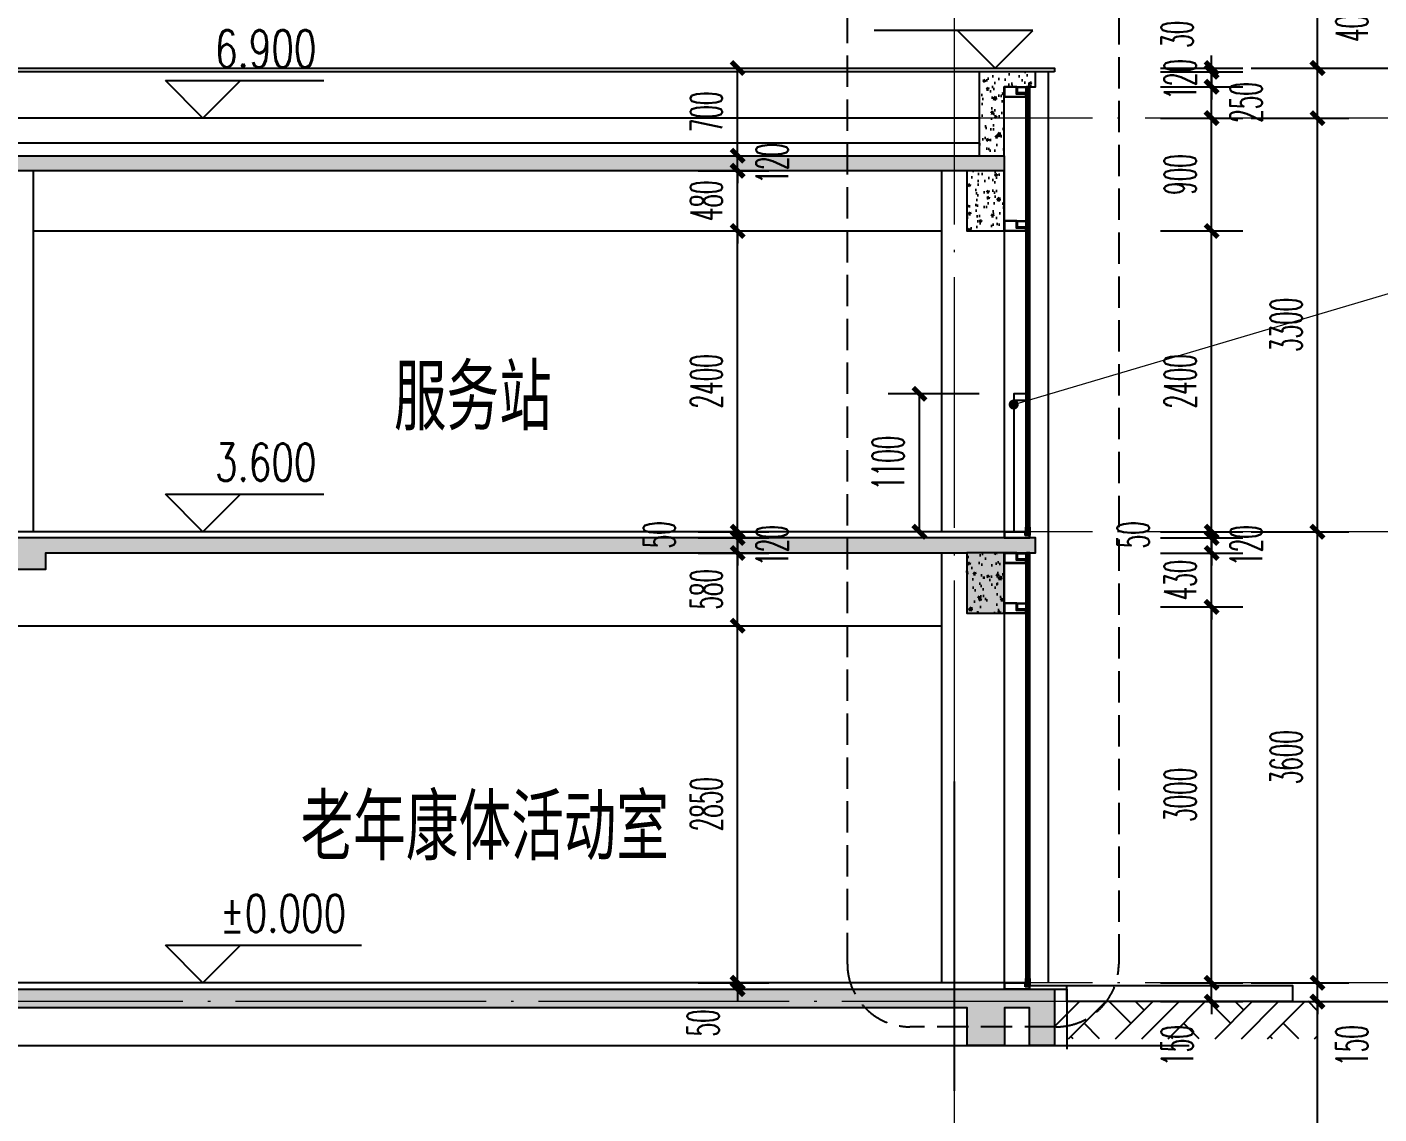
# Model space of a CAD drawing. Header units: millimetres. Extents: x -13830 to 215738, y -24143 to 193994.
# Drawn here: x 41776 to 52567, y 12931 to 21604 of the extents above; entities that cross this region are included whole.
import ezdxf

# ---------------------------------------------------------------- set-up
doc = ezdxf.new("R2010")
doc.units = ezdxf.units.MM
doc.header["$LTSCALE"] = 100
for name, pattern in [('CENTER2', [28.575, 19.05, -3.175, 3.175, -3.175]), ('DASH', [0.35, 0.25, -0.1]), ('DOTE', [2.42, 2, -0.2, 0.02, -0.2])]:
    doc.linetypes.add(name, pattern=pattern)
doc.layers.get('0').update_dxf_attribs({"linetype": 'CONTINUOUS'})
doc.layers.get('DEFPOINTS').update_dxf_attribs({"linetype": 'CONTINUOUS'})
for name, color, linetype, lineweight in [('A-_ANOTGRID_E-', 8, 'CENTER2', 5), ('DIM_LEAD', 3, 'CONTINUOUS', 13), ('Sales Gallery  Section A$0$A-_WALLSTRU_E-', 92, 'CONTINUOUS', 35)]:
    doc.layers.add(name, color=color, linetype=linetype, lineweight=lineweight)
for name, color, linetype in [('A-_WIND----_E-', 4, 'CONTINUOUS'), ('AXIS', 3, 'CONTINUOUS'), ('DIM_ELEV', 3, 'CONTINUOUS'), ('DIM_IDEN', 3, 'CONTINUOUS'), ('DIM_SYMB', 3, 'CONTINUOUS'), ('MCST ELevations 1S$0$D-METAL', 74, 'CONTINUOUS'), ('MCST Section A$0$A-_WIND----_E-', 4, 'CONTINUOUS'), ('MCST Section B$0$A-_WIND----_E-', 4, 'CONTINUOUS'), ('PUB_DIM', 3, 'CONTINUOUS'), ('PUB_HATCH', 8, 'CONTINUOUS'), ('PUB_TEXT', 7, 'CONTINUOUS'), ('RAIL', 163, 'CONTINUOUS'), ('WALL', 2, 'CONTINUOUS')]:
    doc.layers.add(name, color=color, linetype=linetype)
doc.styles.add('_TCH_DIM', font='SIMPLEX', dxfattribs={"bigfont": 'GBCBIG'})
doc.styles.add('DIM_FONT_T3', font='SIMPLEX', dxfattribs={"width": 0.494118, "bigfont": 'GBCBIG'})
doc.styles.add('HZTXT', font='tjromans.shx', dxfattribs={"width": 0.8, "bigfont": 'hztxt.shx'})
doc.dimstyles.new('_TCH_ARCH&&100', dxfattribs={"dimtxt": 255, "dimasz": 100, "dimexe": 250, "dimexo": 300, "dimgap": 122.5, "dimtad": 1, "dimdec": 0, "dimzin": 0, "dimdsep": 46, "dimtxsty": 'DIM_FONT_T3', "dimblk": 'ARCHTICK', "dimcen": 0.09, "dimclrt": 7, "dimazin": 0, "dimtfac": 1, "dimtdec": 0, "dimtix": 1, "dimtmove": 2, "dimatfit": 3, "dimldrblk": 'ARCHTICK', "dimfxl": 1, "dimtolj": 1, "dimtzin": 0, "dimarcsym": 0})

# ---------------------------------------------------------------- blocks, each defined once
blk = doc.blocks.new('_ArchTick')
at = {"color": 0, "linetype": 'ByBlock', "const_width": 0.4}
blk.add_lwpolyline([(-0.5, -0.5), (0.5, 0.5)], dxfattribs=at)
blk = doc.blocks.new('*D53')
at = {"layer": 'DEFPOINTS', "color": 0, "transparency": 16777216}
for p in [(51865, 21277), (53326, 21277), (51865, 13827)]:
    blk.add_point(p, dxfattribs=at)
at = {"layer": 'PUB_DIM', "color": 0, "lineweight": -2, "transparency": 16777216}
for p, q in [((52165, 21277), (53576, 21277)), ((53326, 13827), (53326, 21277)), ((52165, 13827), (53576, 13827))]:
    blk.add_line(p, q, dxfattribs=at)
at = {"layer": 'PUB_DIM', "color": 0, "lineweight": -2, "transparency": 16777216, "xscale": 100, "yscale": 100, "zscale": 100}
for p, rotation in [((53326, 21277), 90), ((53326, 13827), 270)]:
    blk.add_blockref('_ArchTick', p, dxfattribs=dict(at, rotation=rotation))
at = {"layer": 'PUB_DIM', "color": 7, "transparency": 16777216, "insert": (53076, 17552), "char_height": 255, "attachment_point": 5, "rotation": 90, "style": 'DIM_FONT_T3'}
blk.add_mtext('\\A1;7450', dxfattribs=at)
blk = doc.blocks.new('*D54')
at = {"layer": 'DEFPOINTS', "color": 0, "transparency": 16777216}
for p in [(51246, 13977), (52076, 13977), (51246, 13827)]:
    blk.add_point(p, dxfattribs=at)
at = {"layer": 'PUB_DIM', "color": 0, "lineweight": -2, "transparency": 16777216}
for p, q in [((52076, 13977), (52076, 14077)), ((51546, 13977), (52326, 13977)), ((52076, 13827), (52076, 13977)), ((51546, 13827), (52326, 13827)), ((52076, 13827), (52076, 13727))]:
    blk.add_line(p, q, dxfattribs=at)
at = {"layer": 'PUB_DIM', "color": 0, "lineweight": -2, "transparency": 16777216, "xscale": 100, "yscale": 100, "zscale": 100}
for p, rotation in [((52076, 13977), 270), ((52076, 13827), 90)]:
    blk.add_blockref('_ArchTick', p, dxfattribs=dict(at, rotation=rotation))
at = {"layer": 'PUB_DIM', "color": 7, "transparency": 16777216, "insert": (52351, 13477), "char_height": 255, "attachment_point": 5, "rotation": 90, "style": 'DIM_FONT_T3'}
blk.add_mtext('\\A1;150', dxfattribs=at)
blk = doc.blocks.new('*D55')
at = {"layer": 'DEFPOINTS', "color": 0, "transparency": 16777216}
for p in [(51246, 17577), (52076, 17577), (51246, 13977)]:
    blk.add_point(p, dxfattribs=at)
at = {"layer": 'PUB_DIM', "color": 0, "lineweight": -2, "transparency": 16777216}
for p, q in [((51546, 17577), (52326, 17577)), ((52076, 13977), (52076, 17577)), ((51546, 13977), (52326, 13977))]:
    blk.add_line(p, q, dxfattribs=at)
at = {"layer": 'PUB_DIM', "color": 0, "lineweight": -2, "transparency": 16777216, "xscale": 100, "yscale": 100, "zscale": 100}
for p, rotation in [((52076, 17577), 90), ((52076, 13977), 270)]:
    blk.add_blockref('_ArchTick', p, dxfattribs=dict(at, rotation=rotation))
at = {"layer": 'PUB_DIM', "color": 7, "transparency": 16777216, "insert": (51826, 15777), "char_height": 255, "attachment_point": 5, "rotation": 90, "style": 'DIM_FONT_T3'}
blk.add_mtext('\\A1;3600', dxfattribs=at)
blk = doc.blocks.new('*D56')
at = {"layer": 'DEFPOINTS', "color": 0, "transparency": 16777216}
for p in [(51246, 20877), (52076, 20877), (51246, 17577)]:
    blk.add_point(p, dxfattribs=at)
at = {"layer": 'PUB_DIM', "color": 0, "lineweight": -2, "transparency": 16777216}
for p, q in [((51546, 20877), (52326, 20877)), ((52076, 17577), (52076, 20877)), ((51546, 17577), (52326, 17577))]:
    blk.add_line(p, q, dxfattribs=at)
at = {"layer": 'PUB_DIM', "color": 0, "lineweight": -2, "transparency": 16777216, "xscale": 100, "yscale": 100, "zscale": 100}
for p, rotation in [((52076, 20877), 90), ((52076, 17577), 270)]:
    blk.add_blockref('_ArchTick', p, dxfattribs=dict(at, rotation=rotation))
at = {"layer": 'PUB_DIM', "color": 7, "transparency": 16777216, "insert": (51826, 19227), "char_height": 255, "attachment_point": 5, "rotation": 90, "style": 'DIM_FONT_T3'}
blk.add_mtext('\\A1;3300', dxfattribs=at)
blk = doc.blocks.new('*D57')
at = {"layer": 'DEFPOINTS', "color": 0, "transparency": 16777216}
for p in [(51246, 21277), (52076, 21277), (51246, 20877)]:
    blk.add_point(p, dxfattribs=at)
at = {"layer": 'PUB_DIM', "color": 0, "lineweight": -2, "transparency": 16777216}
for p, q in [((51546, 21277), (52326, 21277)), ((52076, 20877), (52076, 21277)), ((51546, 20877), (52326, 20877))]:
    blk.add_line(p, q, dxfattribs=at)
at = {"layer": 'PUB_DIM', "color": 0, "lineweight": -2, "transparency": 16777216, "xscale": 100, "yscale": 100, "zscale": 100}
for p, rotation in [((52076, 21277), 90), ((52076, 20877), 270)]:
    blk.add_blockref('_ArchTick', p, dxfattribs=dict(at, rotation=rotation))
at = {"layer": 'PUB_DIM', "color": 7, "transparency": 16777216, "insert": (52351, 21647), "char_height": 255, "attachment_point": 5, "rotation": 90, "style": 'DIM_FONT_T3'}
blk.add_mtext('\\A1;400', dxfattribs=at)
blk = doc.blocks.new('MCST Section A$0$MULLION')
at = {"layer": 'MCST Section A$0$A-_WIND----_E-'}
blk.add_lwpolyline([(196130, -40094), (196157, -40094), (196157, -40097), (196133, -40097), (196133, -40119), (196130, -40119), (196130, -40097), (196130, -40097), (196130, -40094)], dxfattribs=at)
for points in [[(196158, -40101), (196158, -40146), (196230, -40146), (196230, -40094), (196158, -40094), (196158, -40098), (196134, -40098), (196134, -40101)], [(196158, -40149), (196233, -40149), (196233, -40094), (196333, -40094), (196333, -40174), (196158, -40174)]]:
    blk.add_lwpolyline(points, close=True, dxfattribs=at)
at = {"layer": 'MCST Section A$0$A-_WIND----_E-', "color": 8}
for points in [[(196161, -40152), (196236, -40152), (196236, -40097), (196330, -40097), (196330, -40171), (196161, -40171)], [(196161, -40143), (196227, -40143), (196227, -40097), (196161, -40097)]]:
    blk.add_lwpolyline(points, close=True, dxfattribs=at)
blk = doc.blocks.new('A$C3F2852F1')
at = {"color": 8}
blk.add_lwpolyline([(-13, 0), (-13, -2435)], dxfattribs=at)
at = {"layer": 'MCST Section B$0$A-_WIND----_E-'}
blk.add_lwpolyline([(-25, -2435), (-25, 0), (0, 0), (0, -2435)], dxfattribs=at)
at = {"xscale": -1}
blk.add_blockref('MCST Section A$0$MULLION', (196133, 40106), dxfattribs=at)
blk = doc.blocks.new('sdfsfsfd')
at = {"color": 8}
blk.add_lwpolyline([(-13, -1842), (-13, -3557)], dxfattribs=at)
at = {"layer": 'A-_WIND----_E-'}
blk.add_lwpolyline([(-30, -3566), (-30, -3538), (-200, -3538), (-200, -3588), (4, -3588), (4, -3566)], close=True, dxfattribs=at)
at = {"layer": 'A-_WIND----_E-', "color": 8}
blk.add_lwpolyline([(-33, -3569), (-33, -3541), (-197, -3541), (-197, -3585), (1, -3585), (1, -3569)], close=True, dxfattribs=at)
at = {"layer": 'A-_WIND----_E-'}
blk.add_lwpolyline([(-29, -3565), (-29, -3503), (-26, -3503), (-26, -3562), (1, -3562), (1, -3503), (4, -3503), (4, -3565), (-29, -3565)], dxfattribs=at)
at = {"layer": 'MCST Section B$0$A-_WIND----_E-'}
blk.add_lwpolyline([(0, -1842), (0, -3557), (-25, -3557), (-25, -1842)], dxfattribs=at)
blk = doc.blocks.new('dsfsdfsfd')
at = {"layer": 'MCST Section A$0$A-_WIND----_E-'}
for points in [[(175, -55), (100, -55), (100, 0), (0, 0), (0, -80), (175, -80)], [(175, -31), (175, -52), (103, -52), (103, 0), (175, 0), (175, -28), (199, -28), (199, -31)]]:
    blk.add_lwpolyline(points, close=True, dxfattribs=at)
at = {"layer": 'MCST Section A$0$A-_WIND----_E-', "color": 8}
for points in [[(172, -58), (97, -58), (97, -3), (3, -3), (3, -77), (172, -77)], [(172, -49), (106, -49), (106, -3), (172, -3)]]:
    blk.add_lwpolyline(points, close=True, dxfattribs=at)
blk = doc.blocks.new('*D721')
at = {"layer": 'DEFPOINTS', "color": 0, "transparency": 16777216}
for p in [(46832, 21277), (47448, 21277), (46832, 20577)]:
    blk.add_point(p, dxfattribs=at)
at = {"layer": 'PUB_DIM', "color": 0, "lineweight": -2, "transparency": 16777216}
for p, q in [((47132, 21277), (47698, 21277)), ((47448, 20577), (47448, 21277)), ((47132, 20577), (47698, 20577))]:
    blk.add_line(p, q, dxfattribs=at)
at = {"layer": 'PUB_DIM', "color": 0, "lineweight": -2, "transparency": 16777216, "xscale": 100, "yscale": 100, "zscale": 100}
for p, rotation in [((47448, 21277), 90), ((47448, 20577), 270)]:
    blk.add_blockref('_ArchTick', p, dxfattribs=dict(at, rotation=rotation))
at = {"layer": 'PUB_DIM', "color": 7, "transparency": 16777216, "insert": (47198, 20927), "char_height": 255, "attachment_point": 5, "rotation": 90, "style": 'DIM_FONT_T3'}
blk.add_mtext('\\A1;700', dxfattribs=at)
blk = doc.blocks.new('*D722')
at = {"layer": 'DEFPOINTS', "color": 0, "transparency": 16777216}
for p in [(46832, 20577), (47448, 20577), (46832, 20457)]:
    blk.add_point(p, dxfattribs=at)
at = {"layer": 'PUB_DIM', "color": 0, "lineweight": -2, "transparency": 16777216}
for p, q in [((47448, 20577), (47448, 20677)), ((47132, 20577), (47698, 20577)), ((47448, 20457), (47448, 20577)), ((47132, 20457), (47698, 20457)), ((47448, 20457), (47448, 20357))]:
    blk.add_line(p, q, dxfattribs=at)
at = {"layer": 'PUB_DIM', "color": 0, "lineweight": -2, "transparency": 16777216, "xscale": 100, "yscale": 100, "zscale": 100}
for p, rotation in [((47448, 20577), 270), ((47448, 20457), 90)]:
    blk.add_blockref('_ArchTick', p, dxfattribs=dict(at, rotation=rotation))
at = {"layer": 'PUB_DIM', "color": 7, "transparency": 16777216, "insert": (47723, 20517), "char_height": 255, "attachment_point": 5, "rotation": 90, "style": 'DIM_FONT_T3'}
blk.add_mtext('\\A1;120', dxfattribs=at)
blk = doc.blocks.new('*D723')
at = {"layer": 'DEFPOINTS', "color": 0, "transparency": 16777216}
for p in [(46832, 20457), (47448, 20457), (46832, 19977)]:
    blk.add_point(p, dxfattribs=at)
at = {"layer": 'PUB_DIM', "color": 0, "lineweight": -2, "transparency": 16777216}
for p, q in [((47448, 20457), (47448, 20557)), ((47132, 20457), (47698, 20457)), ((47448, 19977), (47448, 20457)), ((47132, 19977), (47698, 19977)), ((47448, 19977), (47448, 19877))]:
    blk.add_line(p, q, dxfattribs=at)
at = {"layer": 'PUB_DIM', "color": 0, "lineweight": -2, "transparency": 16777216, "xscale": 100, "yscale": 100, "zscale": 100}
for p, rotation in [((47448, 20457), 270), ((47448, 19977), 90)]:
    blk.add_blockref('_ArchTick', p, dxfattribs=dict(at, rotation=rotation))
at = {"layer": 'PUB_DIM', "color": 7, "transparency": 16777216, "insert": (47198, 20217), "char_height": 255, "attachment_point": 5, "rotation": 90, "style": 'DIM_FONT_T3'}
blk.add_mtext('\\A1;480', dxfattribs=at)
blk = doc.blocks.new('*D724')
at = {"layer": 'DEFPOINTS', "color": 0, "transparency": 16777216}
for p in [(46832, 19977), (47448, 19977), (46832, 17577)]:
    blk.add_point(p, dxfattribs=at)
at = {"layer": 'PUB_DIM', "color": 0, "lineweight": -2, "transparency": 16777216}
for p, q in [((47132, 19977), (47698, 19977)), ((47448, 17577), (47448, 19977)), ((47132, 17577), (47698, 17577))]:
    blk.add_line(p, q, dxfattribs=at)
at = {"layer": 'PUB_DIM', "color": 0, "lineweight": -2, "transparency": 16777216, "xscale": 100, "yscale": 100, "zscale": 100}
for p, rotation in [((47448, 19977), 90), ((47448, 17577), 270)]:
    blk.add_blockref('_ArchTick', p, dxfattribs=dict(at, rotation=rotation))
at = {"layer": 'PUB_DIM', "color": 7, "transparency": 16777216, "insert": (47198, 18777), "char_height": 255, "attachment_point": 5, "rotation": 90, "style": 'DIM_FONT_T3'}
blk.add_mtext('\\A1;2400', dxfattribs=at)
blk = doc.blocks.new('*D725')
at = {"layer": 'DEFPOINTS', "color": 0, "transparency": 16777216}
for p in [(46832, 17577), (46832, 17527), (47448, 17577)]:
    blk.add_point(p, dxfattribs=at)
at = {"layer": 'PUB_DIM', "color": 0, "lineweight": -2, "transparency": 16777216}
for p, q in [((47448, 17577), (47448, 17677)), ((47132, 17577), (47698, 17577)), ((47132, 17527), (47698, 17527)), ((47448, 17527), (47448, 17577)), ((47448, 17527), (47448, 17427))]:
    blk.add_line(p, q, dxfattribs=at)
at = {"layer": 'PUB_DIM', "color": 0, "lineweight": -2, "transparency": 16777216, "xscale": 100, "yscale": 100, "zscale": 100}
for p, rotation in [((47448, 17577), 270), ((47448, 17527), 90)]:
    blk.add_blockref('_ArchTick', p, dxfattribs=dict(at, rotation=rotation))
at = {"layer": 'PUB_DIM', "color": 7, "transparency": 16777216, "insert": (46823, 17552), "char_height": 255, "attachment_point": 5, "rotation": 90, "style": 'DIM_FONT_T3'}
blk.add_mtext('\\A1;50', dxfattribs=at)
blk = doc.blocks.new('*D726')
at = {"layer": 'DEFPOINTS', "color": 0, "transparency": 16777216}
for p in [(46832, 17527), (47448, 17527), (46832, 17407)]:
    blk.add_point(p, dxfattribs=at)
at = {"layer": 'PUB_DIM', "color": 0, "lineweight": -2, "transparency": 16777216}
for p, q in [((47448, 17527), (47448, 17627)), ((47132, 17527), (47698, 17527)), ((47448, 17407), (47448, 17527)), ((47132, 17407), (47698, 17407)), ((47448, 17407), (47448, 17307))]:
    blk.add_line(p, q, dxfattribs=at)
at = {"layer": 'PUB_DIM', "color": 0, "lineweight": -2, "transparency": 16777216, "xscale": 100, "yscale": 100, "zscale": 100}
for p, rotation in [((47448, 17527), 270), ((47448, 17407), 90)]:
    blk.add_blockref('_ArchTick', p, dxfattribs=dict(at, rotation=rotation))
at = {"layer": 'PUB_DIM', "color": 7, "transparency": 16777216, "insert": (47723, 17467), "char_height": 255, "attachment_point": 5, "rotation": 90, "style": 'DIM_FONT_T3'}
blk.add_mtext('\\A1;120', dxfattribs=at)
blk = doc.blocks.new('*D727')
at = {"layer": 'DEFPOINTS', "color": 0, "transparency": 16777216}
for p in [(46832, 17407), (47448, 17407), (46832, 16827)]:
    blk.add_point(p, dxfattribs=at)
at = {"layer": 'PUB_DIM', "color": 0, "lineweight": -2, "transparency": 16777216}
for p, q in [((47132, 17407), (47698, 17407)), ((47448, 16827), (47448, 17407)), ((47132, 16827), (47698, 16827))]:
    blk.add_line(p, q, dxfattribs=at)
at = {"layer": 'PUB_DIM', "color": 0, "lineweight": -2, "transparency": 16777216, "xscale": 100, "yscale": 100, "zscale": 100}
for p, rotation in [((47448, 17407), 90), ((47448, 16827), 270)]:
    blk.add_blockref('_ArchTick', p, dxfattribs=dict(at, rotation=rotation))
at = {"layer": 'PUB_DIM', "color": 7, "transparency": 16777216, "insert": (47198, 17117), "char_height": 255, "attachment_point": 5, "rotation": 90, "style": 'DIM_FONT_T3'}
blk.add_mtext('\\A1;580', dxfattribs=at)
blk = doc.blocks.new('*D728')
at = {"layer": 'DEFPOINTS', "color": 0, "transparency": 16777216}
for p in [(46832, 16827), (47448, 16827), (46832, 13977)]:
    blk.add_point(p, dxfattribs=at)
at = {"layer": 'PUB_DIM', "color": 0, "lineweight": -2, "transparency": 16777216}
for p, q in [((47132, 16827), (47698, 16827)), ((47448, 13977), (47448, 16827)), ((47132, 13977), (47698, 13977))]:
    blk.add_line(p, q, dxfattribs=at)
at = {"layer": 'PUB_DIM', "color": 0, "lineweight": -2, "transparency": 16777216, "xscale": 100, "yscale": 100, "zscale": 100}
for p, rotation in [((47448, 16827), 90), ((47448, 13977), 270)]:
    blk.add_blockref('_ArchTick', p, dxfattribs=dict(at, rotation=rotation))
at = {"layer": 'PUB_DIM', "color": 7, "transparency": 16777216, "insert": (47198, 15402), "char_height": 255, "attachment_point": 5, "rotation": 90, "style": 'DIM_FONT_T3'}
blk.add_mtext('\\A1;2850', dxfattribs=at)
blk = doc.blocks.new('*D729')
at = {"layer": 'DEFPOINTS', "color": 0, "transparency": 16777216}
for p in [(46832, 13977), (46832, 13927), (47448, 13977)]:
    blk.add_point(p, dxfattribs=at)
at = {"layer": 'PUB_DIM', "color": 0, "lineweight": -2, "transparency": 16777216}
for p, q in [((47448, 13977), (47448, 14077)), ((47132, 13977), (47698, 13977)), ((47132, 13927), (47698, 13927)), ((47448, 13927), (47448, 13977)), ((47448, 13927), (47448, 13827))]:
    blk.add_line(p, q, dxfattribs=at)
at = {"layer": 'PUB_DIM', "color": 0, "lineweight": -2, "transparency": 16777216, "xscale": 100, "yscale": 100, "zscale": 100}
for p, rotation in [((47448, 13977), 270), ((47448, 13927), 90)]:
    blk.add_blockref('_ArchTick', p, dxfattribs=dict(at, rotation=rotation))
at = {"layer": 'PUB_DIM', "color": 7, "transparency": 16777216, "insert": (47173, 13657), "char_height": 255, "attachment_point": 5, "rotation": 90, "style": 'DIM_FONT_T3'}
blk.add_mtext('\\A1;50', dxfattribs=at)
blk = doc.blocks.new('*D740')
at = {"layer": 'DEFPOINTS', "color": 0, "transparency": 16777216}
for p in [(50522, 13977), (51231, 13977), (50522, 13827)]:
    blk.add_point(p, dxfattribs=at)
at = {"layer": 'PUB_DIM', "color": 0, "lineweight": -2, "transparency": 16777216}
for p, q in [((51231, 13977), (51231, 14077)), ((50822, 13977), (51481, 13977)), ((51231, 13827), (51231, 13977)), ((50822, 13827), (51481, 13827)), ((51231, 13827), (51231, 13727))]:
    blk.add_line(p, q, dxfattribs=at)
at = {"layer": 'PUB_DIM', "color": 0, "lineweight": -2, "transparency": 16777216, "xscale": 100, "yscale": 100, "zscale": 100}
for p, rotation in [((51231, 13977), 270), ((51231, 13827), 90)]:
    blk.add_blockref('_ArchTick', p, dxfattribs=dict(at, rotation=rotation))
at = {"layer": 'PUB_DIM', "color": 7, "transparency": 16777216, "insert": (50956, 13477), "char_height": 255, "attachment_point": 5, "rotation": 90, "style": 'DIM_FONT_T3'}
blk.add_mtext('\\A1;150', dxfattribs=at)
blk = doc.blocks.new('*D741')
at = {"layer": 'DEFPOINTS', "color": 0, "transparency": 16777216}
for p in [(50522, 16977), (51231, 16977), (50522, 13977)]:
    blk.add_point(p, dxfattribs=at)
at = {"layer": 'PUB_DIM', "color": 0, "lineweight": -2, "transparency": 16777216}
for p, q in [((50822, 16977), (51481, 16977)), ((51231, 13977), (51231, 16977)), ((50822, 13977), (51481, 13977))]:
    blk.add_line(p, q, dxfattribs=at)
at = {"layer": 'PUB_DIM', "color": 0, "lineweight": -2, "transparency": 16777216, "xscale": 100, "yscale": 100, "zscale": 100}
for p, rotation in [((51231, 16977), 90), ((51231, 13977), 270)]:
    blk.add_blockref('_ArchTick', p, dxfattribs=dict(at, rotation=rotation))
at = {"layer": 'PUB_DIM', "color": 7, "transparency": 16777216, "insert": (50981, 15477), "char_height": 255, "attachment_point": 5, "rotation": 90, "style": 'DIM_FONT_T3'}
blk.add_mtext('\\A1;3000', dxfattribs=at)
blk = doc.blocks.new('*D742')
at = {"layer": 'DEFPOINTS', "color": 0, "transparency": 16777216}
for p in [(50522, 17407), (51231, 17407), (50522, 16977)]:
    blk.add_point(p, dxfattribs=at)
at = {"layer": 'PUB_DIM', "color": 0, "lineweight": -2, "transparency": 16777216}
for p, q in [((51231, 17407), (51231, 17507)), ((50822, 17407), (51481, 17407)), ((51231, 16977), (51231, 17407)), ((50822, 16977), (51481, 16977)), ((51231, 16977), (51231, 16877))]:
    blk.add_line(p, q, dxfattribs=at)
at = {"layer": 'PUB_DIM', "color": 0, "lineweight": -2, "transparency": 16777216, "xscale": 100, "yscale": 100, "zscale": 100}
for p, rotation in [((51231, 17407), 270), ((51231, 16977), 90)]:
    blk.add_blockref('_ArchTick', p, dxfattribs=dict(at, rotation=rotation))
at = {"layer": 'PUB_DIM', "color": 7, "transparency": 16777216, "insert": (50981, 17192), "char_height": 255, "attachment_point": 5, "rotation": 90, "style": 'DIM_FONT_T3'}
blk.add_mtext('\\A1;430', dxfattribs=at)
blk = doc.blocks.new('*D743')
at = {"layer": 'DEFPOINTS', "color": 0, "transparency": 16777216}
for p in [(50522, 17527), (51231, 17527), (50522, 17407)]:
    blk.add_point(p, dxfattribs=at)
at = {"layer": 'PUB_DIM', "color": 0, "lineweight": -2, "transparency": 16777216}
for p, q in [((51231, 17527), (51231, 17627)), ((50822, 17527), (51481, 17527)), ((51231, 17407), (51231, 17527)), ((50822, 17407), (51481, 17407)), ((51231, 17407), (51231, 17307))]:
    blk.add_line(p, q, dxfattribs=at)
at = {"layer": 'PUB_DIM', "color": 0, "lineweight": -2, "transparency": 16777216, "xscale": 100, "yscale": 100, "zscale": 100}
for p, rotation in [((51231, 17527), 270), ((51231, 17407), 90)]:
    blk.add_blockref('_ArchTick', p, dxfattribs=dict(at, rotation=rotation))
at = {"layer": 'PUB_DIM', "color": 7, "transparency": 16777216, "insert": (51506, 17467), "char_height": 255, "attachment_point": 5, "rotation": 90, "style": 'DIM_FONT_T3'}
blk.add_mtext('\\A1;120', dxfattribs=at)
blk = doc.blocks.new('*D744')
at = {"layer": 'DEFPOINTS', "color": 0, "transparency": 16777216}
for p in [(50522, 17577), (50522, 17527), (51231, 17577)]:
    blk.add_point(p, dxfattribs=at)
at = {"layer": 'PUB_DIM', "color": 0, "lineweight": -2, "transparency": 16777216}
for p, q in [((51231, 17577), (51231, 17677)), ((50822, 17577), (51481, 17577)), ((50822, 17527), (51481, 17527)), ((51231, 17527), (51231, 17577)), ((51231, 17527), (51231, 17427))]:
    blk.add_line(p, q, dxfattribs=at)
at = {"layer": 'PUB_DIM', "color": 0, "lineweight": -2, "transparency": 16777216, "xscale": 100, "yscale": 100, "zscale": 100}
for p, rotation in [((51231, 17577), 270), ((51231, 17527), 90)]:
    blk.add_blockref('_ArchTick', p, dxfattribs=dict(at, rotation=rotation))
at = {"layer": 'PUB_DIM', "color": 7, "transparency": 16777216, "insert": (50606, 17552), "char_height": 255, "attachment_point": 5, "rotation": 90, "style": 'DIM_FONT_T3'}
blk.add_mtext('\\A1;50', dxfattribs=at)
blk = doc.blocks.new('*D745')
at = {"layer": 'DEFPOINTS', "color": 0, "transparency": 16777216}
for p in [(50522, 19977), (51231, 19977), (50522, 17577)]:
    blk.add_point(p, dxfattribs=at)
at = {"layer": 'PUB_DIM', "color": 0, "lineweight": -2, "transparency": 16777216}
for p, q in [((50822, 19977), (51481, 19977)), ((51231, 17577), (51231, 19977)), ((50822, 17577), (51481, 17577))]:
    blk.add_line(p, q, dxfattribs=at)
at = {"layer": 'PUB_DIM', "color": 0, "lineweight": -2, "transparency": 16777216, "xscale": 100, "yscale": 100, "zscale": 100}
for p, rotation in [((51231, 19977), 90), ((51231, 17577), 270)]:
    blk.add_blockref('_ArchTick', p, dxfattribs=dict(at, rotation=rotation))
at = {"layer": 'PUB_DIM', "color": 7, "transparency": 16777216, "insert": (50981, 18777), "char_height": 255, "attachment_point": 5, "rotation": 90, "style": 'DIM_FONT_T3'}
blk.add_mtext('\\A1;2400', dxfattribs=at)
blk = doc.blocks.new('*D746')
at = {"layer": 'DEFPOINTS', "color": 0, "transparency": 16777216}
for p in [(50522, 20877), (51231, 20877), (50522, 19977)]:
    blk.add_point(p, dxfattribs=at)
at = {"layer": 'PUB_DIM', "color": 0, "lineweight": -2, "transparency": 16777216}
for p, q in [((50822, 20877), (51481, 20877)), ((51231, 19977), (51231, 20877)), ((50822, 19977), (51481, 19977))]:
    blk.add_line(p, q, dxfattribs=at)
at = {"layer": 'PUB_DIM', "color": 0, "lineweight": -2, "transparency": 16777216, "xscale": 100, "yscale": 100, "zscale": 100}
for p, rotation in [((51231, 20877), 90), ((51231, 19977), 270)]:
    blk.add_blockref('_ArchTick', p, dxfattribs=dict(at, rotation=rotation))
at = {"layer": 'PUB_DIM', "color": 7, "transparency": 16777216, "insert": (50981, 20427), "char_height": 255, "attachment_point": 5, "rotation": 90, "style": 'DIM_FONT_T3'}
blk.add_mtext('\\A1;900', dxfattribs=at)
blk = doc.blocks.new('*D747')
at = {"layer": 'DEFPOINTS', "color": 0, "transparency": 16777216}
for p in [(50522, 21127), (51231, 21127), (50522, 20877)]:
    blk.add_point(p, dxfattribs=at)
at = {"layer": 'PUB_DIM', "color": 0, "lineweight": -2, "transparency": 16777216}
for p, q in [((50822, 21127), (51481, 21127)), ((51231, 20877), (51231, 21127)), ((50822, 20877), (51481, 20877))]:
    blk.add_line(p, q, dxfattribs=at)
at = {"layer": 'PUB_DIM', "color": 0, "lineweight": -2, "transparency": 16777216, "xscale": 100, "yscale": 100, "zscale": 100}
for p, rotation in [((51231, 21127), 90), ((51231, 20877), 270)]:
    blk.add_blockref('_ArchTick', p, dxfattribs=dict(at, rotation=rotation))
at = {"layer": 'PUB_DIM', "color": 7, "transparency": 16777216, "insert": (51506, 21002), "char_height": 255, "attachment_point": 5, "rotation": 90, "style": 'DIM_FONT_T3'}
blk.add_mtext('\\A1;250', dxfattribs=at)
blk = doc.blocks.new('*D748')
at = {"layer": 'DEFPOINTS', "color": 0, "transparency": 16777216}
for p in [(50522, 21247), (51231, 21247), (50522, 21127)]:
    blk.add_point(p, dxfattribs=at)
at = {"layer": 'PUB_DIM', "color": 0, "lineweight": -2, "transparency": 16777216}
for p, q in [((51231, 21247), (51231, 21347)), ((50822, 21247), (51481, 21247)), ((51231, 21127), (51231, 21247)), ((50822, 21127), (51481, 21127)), ((51231, 21127), (51231, 21027))]:
    blk.add_line(p, q, dxfattribs=at)
at = {"layer": 'PUB_DIM', "color": 0, "lineweight": -2, "transparency": 16777216, "xscale": 100, "yscale": 100, "zscale": 100}
for p, rotation in [((51231, 21247), 270), ((51231, 21127), 90)]:
    blk.add_blockref('_ArchTick', p, dxfattribs=dict(at, rotation=rotation))
at = {"layer": 'PUB_DIM', "color": 7, "transparency": 16777216, "insert": (50981, 21187), "char_height": 255, "attachment_point": 5, "rotation": 90, "style": 'DIM_FONT_T3'}
blk.add_mtext('\\A1;120', dxfattribs=at)
blk = doc.blocks.new('*D749')
at = {"layer": 'DEFPOINTS', "color": 0, "transparency": 16777216}
for p in [(50522, 21277), (51231, 21277), (50522, 21247)]:
    blk.add_point(p, dxfattribs=at)
at = {"layer": 'PUB_DIM', "color": 0, "lineweight": -2, "transparency": 16777216}
for p, q in [((51231, 21277), (51231, 21377)), ((50822, 21277), (51481, 21277)), ((51231, 21247), (51231, 21277)), ((50822, 21247), (51481, 21247)), ((51231, 21247), (51231, 21147))]:
    blk.add_line(p, q, dxfattribs=at)
at = {"layer": 'PUB_DIM', "color": 0, "lineweight": -2, "transparency": 16777216, "xscale": 100, "yscale": 100, "zscale": 100}
for p, rotation in [((51231, 21277), 270), ((51231, 21247), 90)]:
    blk.add_blockref('_ArchTick', p, dxfattribs=dict(at, rotation=rotation))
at = {"layer": 'PUB_DIM', "color": 7, "transparency": 16777216, "insert": (50956, 21547), "char_height": 255, "attachment_point": 5, "rotation": 90, "style": 'DIM_FONT_T3'}
blk.add_mtext('\\A1;30', dxfattribs=at)
blk = doc.blocks.new('*D755')
at = {"layer": 'DEFPOINTS', "color": 0, "transparency": 16777216}
for p in [(48899, 18677), (49676, 18677), (49676, 17577)]:
    blk.add_point(p, dxfattribs=at)
at = {"layer": 'PUB_DIM', "color": 0, "lineweight": -2, "transparency": 16777216}
for p, q in [((49376, 18677), (48649, 18677)), ((48899, 17577), (48899, 18677)), ((49376, 17577), (48649, 17577))]:
    blk.add_line(p, q, dxfattribs=at)
at = {"layer": 'PUB_DIM', "color": 0, "lineweight": -2, "transparency": 16777216, "xscale": 100, "yscale": 100, "zscale": 100}
for p, rotation in [((48899, 18677), 90), ((48899, 17577), 270)]:
    blk.add_blockref('_ArchTick', p, dxfattribs=dict(at, rotation=rotation))
at = {"layer": 'PUB_DIM', "color": 7, "transparency": 16777216, "insert": (48649, 18127), "char_height": 255, "attachment_point": 5, "rotation": 90, "style": 'DIM_FONT_T3'}
blk.add_mtext('\\A1;1100', dxfattribs=at)

msp = doc.modelspace()

# ---------------------------------------------------------------- hatches: boundary and pattern name
at = {"layer": 'PUB_HATCH'}
h = msp.add_hatch(dxfattribs=at)
h.set_pattern_fill('夯实土壤', color=256, scale=100)
h.set_pattern_definition([(45, (118, -255), (-397.394, 397.394), []), (45, (328, -255), (-397.394, 397.394), []), (45, (538, -255), (-397.394, 397.394), []), (135, (118, -255), (-397.394, -397.394), [265, -297]), (135, (223, -150), (-397.394, -397.394), [265, -297]), (135, (328, -45), (-397.394, -397.394), [265, -297])])
h.paths.add_polyline_path([(49976.2, 13830.2), (49976.2, 13530.2), (52076.2, 13530.2), (52076.2, 13830.2)])
h.paths.add_polyline_path([(29876.2, 13530.2), (29876.2, 13827.1), (24111.1, 13830.2), (24111.1, 13530.2)])
at = {"layer": 'Sales Gallery  Section A$0$A-_WALLSTRU_E-'}
h = msp.add_hatch(dxfattribs=at)
h.set_pattern_fill('AR-CONC', color=8, scale=100)
h.set_pattern_definition([(50, (-101370, -4798.11), (182.18467, -15.93909), [19.05, -209.55]), (355, (-101370, -4798.11), (-35.24283, 191.05664), [15.24, -167.64]), (100.451, (-101354.82, -4799.44), (146.9425, 175.11669), [16.19, -178.09]), (46.1842, (-101370, -4747.31), (271.07904, -42.04233), [28.575, -314.325]), (96.6356, (-101347.4, -4750.82), (237.40423, 247.42556), [24.285, -267.135]), (351.184, (-101370, -4747.31), (237.4046, 247.4251), [22.86, -251.46]), (21, (-101344.6, -4760.01), (151.61488, -102.26552), [19.05, -209.55]), (326, (-101344.6, -4760.01), (61.80203, 184.18797), [15.24, -167.64]), (71.4514, (-101331.97, -4768.54), (213.4165, 81.92286), [16.19, -178.09]), (37.5, (-101370, -4798.114), (3.088603, 84.55504), [0, -165.608, 0, -170.18, 0, -168.275]), (7.5, (-101370, -4798.11), (66.81966, 100.180575), [0, -97.028, 0, -161.798, 0, -64.135]), (327.5, (-101426.64, -4798.114), (135.590595, -5.728744), [0, -63.5, 0, -198.12, 0, -262.89]), (317.5, (-101452.04, -4798.11), (148.12918, 25.42649), [0, -82.55, 0, -131.572, 0, -186.69])])
h.paths.add_polyline_path([(49376.2, 20577.1), (49576.2, 20577.1), (49576.2, 21127.1), (49826.2, 21127.1), (49826.2, 21247.1), (49376.2, 21247.1)])
h = msp.add_hatch(dxfattribs=at)
h.set_pattern_fill('AR-CONC', color=8, scale=100)
h.set_pattern_definition([(50, (44879.39, -49639.08), (182.18467, -15.9391), [19.05, -209.55]), (355, (44879.39, -49639.08), (-35.24283, 191.05664), [15.24, -167.64]), (100.451, (44894.57, -49640.41), (146.9425, 175.1167), [16.19, -178.09]), (46.1842, (44879.4, -49588.28), (271.07904, -42.0423), [28.575, -314.325]), (96.6356, (44901.98, -49591.79), (237.4042, 247.4256), [24.285, -267.135]), (351.184, (44879.4, -49588.28), (237.4046, 247.4251), [22.86, -251.46]), (21, (44904.79, -49600.98), (151.61488, -102.26552), [19.05, -209.55]), (326, (44904.79, -49600.98), (61.80203, 184.18797), [15.24, -167.64]), (71.4514, (44917.42, -49609.5), (213.4165, 81.92286), [16.19, -178.09]), (37.5, (44879.39, -49639.08), (3.088603, 84.55504), [0, -165.608, 0, -170.18, 0, -168.275]), (7.5, (44879.39, -49639.08), (66.81966, 100.18057), [0, -97.028, 0, -161.798, 0, -64.135]), (327.5, (44822.75, -49639.08), (135.590595, -5.728744), [0, -63.5, 0, -198.12, 0, -262.89]), (317.5, (44797.35, -49639.08), (148.12918, 25.4265), [0, -82.55, 0, -131.572, 0, -186.69])])
h.paths.add_polyline_path([(49576.2, 20457.1), (34376.2, 20457.1), (34376.2, 20577.1), (40126.2, 20577.1), (49576.2, 20577.1)])
h = msp.add_hatch(dxfattribs=at)
h.set_pattern_fill('AR-CONC', color=8, scale=100)
h.set_pattern_definition([(50, (45129.39, -49639.08), (182.18467, -15.9391), [19.05, -209.55]), (355, (45129.39, -49639.08), (-35.24283, 191.05664), [15.24, -167.64]), (100.451, (45144.57, -49640.41), (146.9425, 175.1167), [16.19, -178.09]), (46.1842, (45129.4, -49588.28), (271.07904, -42.0423), [28.575, -314.325]), (96.6356, (45151.98, -49591.79), (237.4042, 247.4256), [24.285, -267.135]), (351.184, (45129.4, -49588.28), (237.4046, 247.4251), [22.86, -251.46]), (21, (45154.79, -49600.98), (151.61488, -102.26552), [19.05, -209.55]), (326, (45154.79, -49600.98), (61.80203, 184.18797), [15.24, -167.64]), (71.4514, (45167.42, -49609.5), (213.4165, 81.92286), [16.19, -178.09]), (37.5, (45129.39, -49639.08), (3.088603, 84.55504), [0, -165.608, 0, -170.18, 0, -168.275]), (7.5, (45129.39, -49639.08), (66.81966, 100.18057), [0, -97.028, 0, -161.798, 0, -64.135]), (327.5, (45072.75, -49639.08), (135.590595, -5.728744), [0, -63.5, 0, -198.12, 0, -262.89]), (317.5, (45047.35, -49639.08), (148.12918, 25.4265), [0, -82.55, 0, -131.572, 0, -186.69])])
h.paths.add_polyline_path([(49576.2, 20457.1), (49276.2, 20457.1), (49276.2, 19977.1), (49576.2, 19977.1)])
h = msp.add_hatch(dxfattribs=at)
h.set_pattern_fill('AR-CONC', color=8, scale=100)
h.set_pattern_definition([(50, (-100, -258.11), (182.18467, -15.9391), [19.05, -209.55]), (355, (-100, -258.11), (-35.2428, 191.05664), [15.24, -167.64]), (100.451, (-84.82, -259.44), (146.9425, 175.1167), [16.19, -178.09]), (46.1842, (-100, -207.31), (271.079, -42.0423), [28.575, -314.325]), (96.6356, (-77.4, -210.82), (237.4042, 247.4256), [24.285, -267.135]), (351.184, (-100, -207.31), (237.4046, 247.4251), [22.86, -251.46]), (21, (-74.6, -220.01), (151.6149, -102.2655), [19.05, -209.55]), (326, (-74.6, -220.01), (61.802, 184.18797), [15.24, -167.64]), (71.4514, (-61.97, -228.54), (213.4165, 81.92286), [16.19, -178.09]), (37.5, (-100, -258.114), (3.0886, 84.55504), [0, -165.608, 0, -170.18, 0, -168.275]), (7.5, (-100, -258.11), (66.81966, 100.18057), [0, -97.028, 0, -161.798, 0, -64.135]), (327.5, (-156.64, -258.114), (135.590595, -5.72874), [0, -63.5, 0, -198.12, 0, -262.89]), (317.5, (-182.04, -258.11), (148.12918, 25.4265), [0, -82.55, 0, -131.572, 0, -186.69])])
h.paths.add_polyline_path([(34376.2, 17757.1), (34376.2, 16927.1), (34676.2, 16927.1), (34676.2, 17407.1), (39926.2, 17407.1), (39926.2, 16927.1), (40226.2, 16927.1), (40226.2, 17407.1), (41676.2, 17407.1), (41676.2, 17277.1), (41926.2, 17277.1), (41926.2, 17407.1), (49276.2, 17407.1), (49276.2, 16927.1), (49576.2, 16927.1), (49576.2, 17407.1), (49826.2, 17407.1), (49826.2, 17527.1), (34676.2, 17527.1), (34676.2, 18577.1), (34126.2, 18577.1), (34126.2, 17877.1), (30176.2, 17877.1), (29876.2, 17877.1), (29876.2, 17277.1), (30176.2, 17277.1), (30176.2, 17757.1)])
h = msp.add_hatch(dxfattribs=at)
h.set_pattern_fill('AR-CONC', color=8, scale=100)
h.set_pattern_definition([(50, (80774.25, -31753.89), (182.18467, -15.9391), [19.05, -209.55]), (355, (80774.25, -31753.89), (-35.2428, 191.05664), [15.24, -167.64]), (100.451, (80789.43, -31755.21), (146.9425, 175.1167), [16.19, -178.09]), (46.1842, (80774.25, -31703.09), (271.079, -42.0423), [28.575, -314.325]), (96.6356, (80796.84, -31706.6), (237.4042, 247.4256), [24.285, -267.135]), (351.184, (80774.25, -31703.09), (237.4046, 247.4251), [22.86, -251.46]), (21, (80799.65, -31715.79), (151.61488, -102.2655), [19.05, -209.55]), (326, (80799.65, -31715.79), (61.802, 184.18797), [15.24, -167.64]), (71.4514, (80812.28, -31724.3), (213.4165, 81.92286), [16.19, -178.09]), (37.5, (80774.25, -31753.886), (3.0886, 84.55504), [0, -165.608, 0, -170.18, 0, -168.275]), (7.5, (80774.25, -31753.89), (66.81966, 100.18057), [0, -97.028, 0, -161.798, 0, -64.135]), (327.5, (80717.61, -31753.886), (135.590595, -5.728744), [0, -63.5, 0, -198.12, 0, -262.89]), (317.5, (80692.21, -31753.89), (148.12918, 25.4265), [0, -82.55, 0, -131.572, 0, -186.69])])
h.paths.add_polyline_path([(49576.2, 17407.1), (49276.2, 17407.1), (49276.2, 16927.1), (49576.2, 16927.1)])
h = msp.add_hatch(dxfattribs=at)
h.set_pattern_fill('AR-CONC', color=8, scale=100)
h.set_pattern_definition([(50, (0, -208.11), (182.18467, -15.9391), [19.05, -209.55]), (355, (0, -208.11), (-35.2428, 191.05664), [15.24, -167.64]), (100.451, (15.18, -209.44), (146.9425, 175.1167), [16.19, -178.09]), (46.1842, (0, -157.31), (271.079, -42.0423), [28.575, -314.325]), (96.6356, (22.6, -160.82), (237.4042, 247.4256), [24.285, -267.135]), (351.184, (0, -157.31), (237.4046, 247.4251), [22.86, -251.46]), (21, (25.4, -170.01), (151.6149, -102.2655), [19.05, -209.55]), (326, (25.4, -170.01), (61.802, 184.18797), [15.24, -167.64]), (71.4514, (38.03, -178.54), (213.4165, 81.92286), [16.19, -178.09]), (37.5, (0, -208.114), (3.0886, 84.55504), [0, -165.608, 0, -170.18, 0, -168.275]), (7.5, (0, -208.11), (66.81966, 100.18057), [0, -97.028, 0, -161.798, 0, -64.135]), (327.5, (-56.64, -208.114), (135.590595, -5.72874), [0, -63.5, 0, -198.12, 0, -262.89]), (317.5, (-82.04, -208.11), (148.12918, 25.4265), [0, -82.55, 0, -131.572, 0, -186.69])])
h.paths.add_polyline_path([(29876.2, 13927.1), (49976.2, 13927.1), (49976.2, 13777.1), (49976.2, 13477.1), (49776.2, 13477.1), (49776.2, 13777.1), (49579.2, 13777.1), (49579.2, 13477.1), (49279.2, 13477.1), (49279.2, 13777.1), (30176.2, 13777.1), (30176.2, 13477.1), (29876.2, 13477.1), (29876.2, 13777.1)])

# ---------------------------------------------------------------- linework, layer by layer
at = {"color": 8}
msp.add_lwpolyline([(49763.7, 15673.2), (49763.7, 13958.1)], dxfattribs=at)
at = {"layer": 'A-_ANOTGRID_E-', "linetype": 'DOTE', "ltscale": 10}
for p, q in [((49176.2, 22027.3), (49176.2, 11388.1)), ((52699.6, 20877.1), (16799.6, 20877.1)), ((52699.6, 17577.1), (16799.6, 17577.1)), ((52699.6, 13977.1), (16799.6, 13977.1)), ((52699.6, 13827.1), (16799.6, 13827.1))]:
    msp.add_line(p, q, dxfattribs=at)
at = {"layer": 'A-_WIND----_E-'}
msp.add_lwpolyline([(49746.2, 13949.1), (49746.2, 13977.1), (49576.2, 13977.1), (49576.2, 13927.1), (49780.2, 13927.1), (49780.2, 13949.1)], close=True, dxfattribs=at)
at = {"layer": 'A-_WIND----_E-', "color": 8}
msp.add_lwpolyline([(49743.2, 13946.1), (49743.2, 13974.1), (49579.2, 13974.1), (49579.2, 13930.1), (49777.2, 13930.1), (49777.2, 13946.1)], close=True, dxfattribs=at)
at = {"layer": 'A-_WIND----_E-'}
msp.add_lwpolyline([(49747.2, 13950.1), (49747.2, 14012.1), (49750.2, 14012.1), (49750.2, 13953.1), (49777.2, 13953.1), (49777.2, 14012.1), (49780.2, 14012.1), (49780.2, 13950.1), (49747.2, 13950.1)], dxfattribs=at)
at = {"layer": 'AXIS'}
msp.add_line((49176.2, 15583.8), (49176.2, 13115.8), dxfattribs=at)
at = {"layer": 'DEFPOINTS'}
msp.add_lwpolyline([(52076.2, 23477.1), (21176.2, 23477.1), (21176.2, 11477.1), (52076.2, 11477.1)], close=True, dxfattribs=at)
at = {"layer": 'DIM_ELEV'}
for p, q in [((49803.1, 21577.1), (48537.1, 21577.1)), ((49503.1, 21277.1), (49203.1, 21577.1)), ((49503.1, 21277.1), (49803.1, 21577.1)), ((43180.4, 20877.1), (42880.4, 21177.1)), ((42880.4, 21177.1), (44146.4, 21177.1)), ((43180.4, 20877.1), (43480.4, 21177.1)), ((43180.4, 17577.1), (42880.4, 17877.1)), ((42880.4, 17877.1), (44146.4, 17877.1)), ((43180.4, 17577.1), (43480.4, 17877.1)), ((43180.4, 13977.1), (42880.4, 14277.1)), ((42880.4, 14277.1), (44445.4, 14277.1)), ((43180.4, 13977.1), (43480.4, 14277.1))]:
    msp.add_line(p, q, dxfattribs=at)
at = {"layer": 'DIM_IDEN', "linetype": 'DASH', "ltscale": 10}
msp.add_lwpolyline([(48823.5, 22914.3), (49990, 22914.3, -0.4142136), (50490, 22414.3), (50490, 14126.4, -0.4142136), (49990, 13626.4), (48823.5, 13626.4, -0.4142136), (48323.5, 14126.4), (48323.5, 22414.3, -0.4142136)], format="xyb", close=True, dxfattribs=at)
at = {"layer": 'DIM_LEAD'}
msp.add_line((49651.2, 18591.8), (54441.6, 20012.4), dxfattribs=at)
at = {"layer": 'DIM_LEAD', "const_width": 40}
msp.add_lwpolyline([(49632, 18586.1, 1), (49670.4, 18597.5, 1)], format="xyb", close=True, dxfattribs=at)
at = {"layer": 'DIM_SYMB'}
msp.add_lwpolyline([(27876.2, 13477.1), (39351.2, 13477.1), (39427.7, 13687.1), (39501.7, 13267.1), (39576.2, 13477.1), (51051.3, 13477.1)], dxfattribs=at)
at = {"layer": 'MCST ELevations 1S$0$D-METAL'}
for p, q in [((49926.2, 21247.1), (49926.2, 13977.1)), ((49651.2, 18627.1), (49651.2, 17577.1))]:
    msp.add_line(p, q, dxfattribs=at)
for points in [[(49976.2, 21247.1), (33976.2, 21247.1), (33976.2, 21277.1), (49976.2, 21277.1)], [(49651.2, 18627.1), (49751.2, 18627.1), (49751.2, 18677.1), (49651.2, 18677.1)]]:
    msp.add_lwpolyline(points, close=True, dxfattribs=at)
at = {"layer": 'MCST Section B$0$A-_WIND----_E-'}
msp.add_lwpolyline([(49776.2, 15673.2), (49776.2, 13958.1), (49751.2, 13958.1), (49751.2, 15673.2)], dxfattribs=at)
at = {"layer": 'RAIL'}
for p, q in [((49376.2, 20877.1), (34576.2, 20877.1)), ((49076.2, 20457.1), (49076.2, 17577.1)), ((49576.2, 20457.1), (49576.2, 17577.1)), ((41826.2, 19977.1), (49076.2, 19977.1)), ((49776.2, 17577.1), (34676.2, 17577.1)), ((49076.2, 17407.1), (49076.2, 13977.1)), ((49576.2, 17407.1), (49576.2, 13977.1)), ((40226.2, 16827.1), (49076.2, 16827.1)), ((49576.2, 13977.1), (30076.2, 13977.1))]:
    msp.add_line(p, q, dxfattribs=at)
for points in [[(49376.2, 20677.1), (39726.2, 20677.1), (39726.2, 20577.1)], [(49976.2, 13927.1), (50076.2, 13927.1), (50076.2, 13447.1)]]:
    msp.add_lwpolyline(points, dxfattribs=at)
at = {"layer": 'WALL'}
msp.add_line((41826.2, 20457.1), (41826.2, 17577.1), dxfattribs=at)
at = {"layer": 'WALL', "color": 1}
for points in [[(49376.2, 20577.1), (49576.2, 20577.1), (49576.2, 21127.1), (49826.2, 21127.1), (49826.2, 21247.1), (49376.2, 21247.1)], [(49576.2, 20457.1), (34376.2, 20457.1), (34376.2, 20577.1), (40126.2, 20577.1), (49576.2, 20577.1)], [(49576.2, 20457.1), (49276.2, 20457.1), (49276.2, 19977.1), (49576.2, 19977.1)], [(49576.2, 17407.1), (49276.2, 17407.1), (49276.2, 16927.1), (49576.2, 16927.1)], [(29876.2, 13927.1), (49976.2, 13927.1), (49976.2, 13777.1), (49976.2, 13477.1), (49776.2, 13477.1), (49776.2, 13777.1), (49579.2, 13777.1), (49579.2, 13477.1), (49279.2, 13477.1), (49279.2, 13777.1), (30176.2, 13777.1), (30176.2, 13477.1), (29876.2, 13477.1), (29876.2, 13777.1)]]:
    msp.add_lwpolyline(points, close=True, dxfattribs=at)
msp.add_lwpolyline([(41676.2, 17277.1), (41926.2, 17277.1), (41926.2, 17407.1), (49276.2, 17407.1), (49276.2, 16927.1), (49576.2, 16927.1), (49576.2, 17407.1), (49826.2, 17407.1), (49826.2, 17527.1), (34676.2, 17527.1)], dxfattribs=at)
at = {"layer": 'WALL'}
for points in [[(49780.2, 13957.1), (51876.2, 13957.1), (51876.2, 13827.1)], [(51876.2, 13827.1), (50076.2, 13827.1), (50076.2, 13957.1)]]:
    msp.add_lwpolyline(points, dxfattribs=at)

# ---------------------------------------------------------------- block references
for name, p in [('A$C3F2852F1', (49776.2, 21115.1)), ('dsfsdfsfd', (49576.2, 20057.1)), ('sdfsfsfd', (49776.2, 21115.1)), ('A$C3F2852F1', (49776.2, 17395.1)), ('dsfsdfsfd', (49576.2, 17007.1))]:
    msp.add_blockref(name, p)

# ---------------------------------------------------------------- texts
at = {"style": 'HZTXT', "width": 0.8}
for s, p in [('服务站', (44704.4, 18385.4)), ('老年康体活动室', (43960.2, 14955.1))]:
    msp.add_text(s, height=525, dxfattribs=at).set_placement(p)
at = {"layer": 'PUB_TEXT', "style": '_TCH_DIM', "width": 0.705882}
for s, p in [('6.900', (43276.4, 21282.1)), ('3.600', (43276.4, 17982.1)), ('%%P0.000', (43315.4, 14382.1))]:
    msp.add_text(s, height=297.5, dxfattribs=at).set_placement(p)

# ---------------------------------------------------------------- dimensions: what is measured, and where the dimension line sits
at = {"layer": 'PUB_DIM'}
for base, p1, p2, picture, middle in [((52076.2, 21277.1), (51246.3, 20877.1), (51246.3, 21277.1), '*D57', (52351.2, 21647.1)), ((51231.4, 21277.1), (50521.9, 21247.1), (50521.9, 21277.1), '*D749', (50956.4, 21547.1)), ((51231.4, 21127.1), (50521.9, 20877.1), (50521.9, 21127.1), '*D747', (51506.4, 21002.1)), ((47447.7, 20577.1), (46831.7, 20457.1), (46831.7, 20577.1), '*D722', (47722.7, 20517.1)), ((47447.7, 17577.1), (46831.7, 17527.1), (46831.7, 17577.1), '*D725', (46822.7, 17552.1)), ((47447.7, 17527.1), (46831.7, 17407.1), (46831.7, 17527.1), '*D726', (47722.7, 17467.1)), ((51231.4, 17577.1), (50521.9, 17527.1), (50521.9, 17577.1), '*D744', (50606.4, 17552.1)), ((51231.4, 17527.1), (50521.9, 17407.1), (50521.9, 17527.1), '*D743', (51506.4, 17467.1)), ((47447.7, 13977.1), (46831.7, 13927.1), (46831.7, 13977.1), '*D729', (47172.7, 13657.1)), ((51231.4, 13977.1), (50521.9, 13827.1), (50521.9, 13977.1), '*D740', (50956.4, 13477.1)), ((52076.2, 13977.1), (51246.3, 13827.1), (51246.3, 13977.1), '*D54', (52351.2, 13477.1))]:
    dim = msp.add_linear_dim(base=base, p1=p1, p2=p2, angle=90, dimstyle='_TCH_ARCH&&100', dxfattribs=at)
    dim.commit()
    dim.dimension.update_dxf_attribs({"geometry": picture, "text_midpoint": middle, "dimtype": 129})
for p1, p2, distance, picture, middle in [((50521.9, 21127.1), (50521.9, 21247.1), -709.5, '*D748', (50981.4, 21187.1)), ((46831.7, 20577.1), (46831.7, 21277.1), -616, '*D721', (47197.7, 20927.1)), ((51864.6, 13827.1), (51864.6, 21277.1), -1461.6, '*D53', (53076.2, 17552.1)), ((50521.9, 19977.1), (50521.9, 20877.1), -709.5, '*D746', (50981.4, 20427.1)), ((51246.3, 17577.1), (51246.3, 20877.1), -829.9, '*D56', (51826.2, 19227.1)), ((46831.7, 19977.1), (46831.7, 20457.1), -616, '*D723', (47197.7, 20217.1)), ((46831.7, 17577.1), (46831.7, 19977.1), -616, '*D724', (47197.7, 18777.1)), ((50521.9, 17577.1), (50521.9, 19977.1), -709.5, '*D745', (50981.4, 18777.1)), ((49676.2, 17577.1), (49676.2, 18677.1), 777.6, '*D755', (48648.6, 18127.1)), ((51246.3, 13977.1), (51246.3, 17577.1), -829.9, '*D55', (51826.2, 15777.1)), ((50521.9, 16977.1), (50521.9, 17407.1), -709.5, '*D742', (50981.4, 17192.1)), ((46831.7, 16827.1), (46831.7, 17407.1), -616, '*D727', (47197.7, 17117.1)), ((50521.9, 13977.1), (50521.9, 16977.1), -709.5, '*D741', (50981.4, 15477.1)), ((46831.7, 13977.1), (46831.7, 16827.1), -616, '*D728', (47197.7, 15402.1))]:
    dim = msp.add_aligned_dim(p1=p1, p2=p2, distance=distance, dimstyle='_TCH_ARCH&&100', dxfattribs=at)
    dim.commit()
    dim.dimension.update_dxf_attribs({"geometry": picture, "text_midpoint": middle})

doc.saveas('drawing.dxf')
